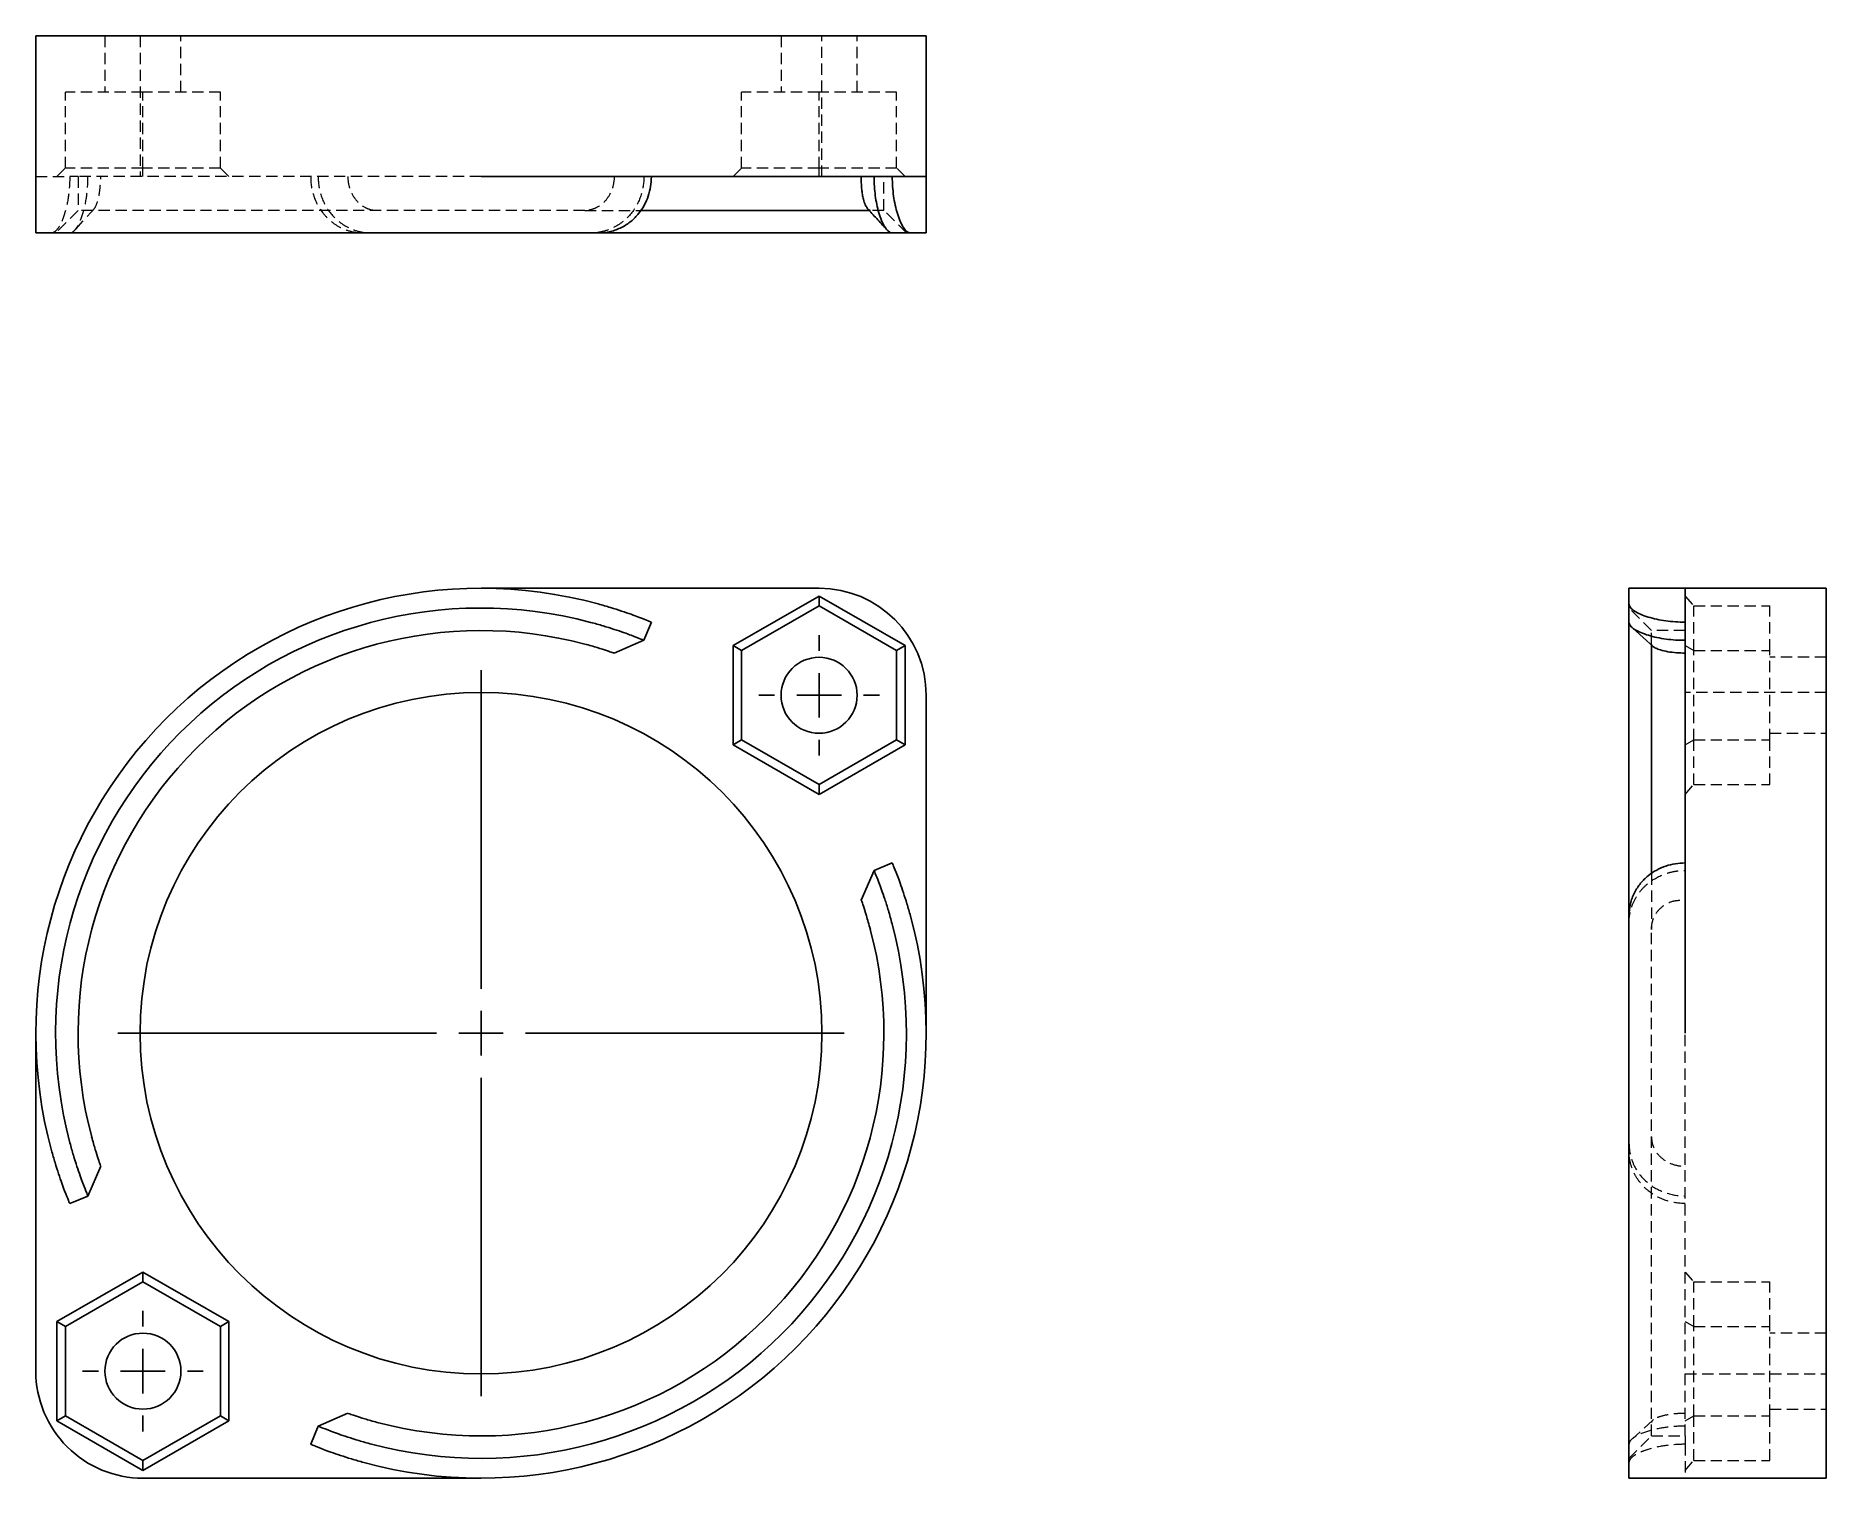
# Model space of a CAD drawing. Header units: millimetres. Extents: x 33 to 234, y 7 to 169.
import ezdxf

# ---------------------------------------------------------------- set-up
doc = ezdxf.new("R2010")
doc.units = ezdxf.units.MM
doc.linetypes.add('HIDDEN', pattern=[1.905, 1.27, -0.635])
doc.layers.add('10', color=7, linetype='Continuous')

# ---------------------------------------------------------------- blocks, each defined once
blk = doc.blocks.new('SW_CENTERMARKSYMBOL_0')
at = {"layer": '10', "color": 0}
for p, q in [((0, 5), (0, 40.79)), ((0, 0), (0, 2.5)), ((-5, 0), (-40.79, 0)), ((0, 0), (-2.5, 0)), ((0, 0), (0, -2.5)), ((0, 0), (2.5, 0)), ((5, 0), (40.79, 0)), ((0, -5), (0, -40.79))]:
    blk.add_line(p, q, dxfattribs=at)
blk = doc.blocks.new('SW_CENTERMARKSYMBOL_1')
at = {"layer": '10', "color": 0}
for p, q in [((0, 5), (0, 6.77)), ((0, 0), (0, 2.5)), ((-5, 0), (-6.77, 0)), ((0, 0), (-2.5, 0)), ((0, 0), (0, -2.5)), ((0, 0), (2.5, 0)), ((5, 0), (6.77, 0)), ((0, -5), (0, -6.77))]:
    blk.add_line(p, q, dxfattribs=at)
blk = doc.blocks.new('SW_CENTERMARKSYMBOL_2')
at = {"layer": '10', "color": 0}
for p, q in [((0, 5), (0, 6.77)), ((0, 0), (0, 2.5)), ((-5, 0), (-6.77, 0)), ((0, 0), (-2.5, 0)), ((0, 0), (0, -2.5)), ((0, 0), (2.5, 0)), ((5, 0), (6.77, 0)), ((0, -5), (0, -6.77))]:
    blk.add_line(p, q, dxfattribs=at)

msp = doc.modelspace()

# ---------------------------------------------------------------- linework, layer by layer
at = {"color": 7, "linetype": 'Continuous', "lineweight": 25}
for p, q in [((33, 169.08), (33, 153.25)), ((83, 169.08), (33, 169.08)), ((83, 169.08), (120.97, 169.08)), ((133, 169.08), (120.97, 169.08)), ((133, 169.08), (133, 153.25)), ((33, 153.25), (33, 146.93)), ((83, 153.25), (120.97, 153.25)), ((102.13, 153.25), (102.13, 153.22)), ((133, 153.25), (120.97, 153.25)), ((125.71, 153.22), (125.71, 153.25)), ((127.15, 153.22), (127.15, 153.25)), ((129.19, 153.25), (129.19, 153.22)), ((133, 146.93), (133, 153.25)), ((100.96, 149.46), (126.65, 149.46)), ((96.16, 146.93), (33, 146.93)), ((96.16, 146.93), (129.17, 146.93)), ((131.24, 146.93), (129.17, 146.93)), ((133, 146.93), (131.24, 146.93)), ((83, 107), (120.97, 107)), ((218.25, 107), (211.93, 107)), ((211.93, 105.24), (211.93, 107)), ((218.25, 94.97), (218.25, 107)), ((234.08, 107), (218.25, 107)), ((234.08, 94.97), (234.08, 107)), ((120.97, 106.12), (111.32, 100.55)), ((120.97, 105.02), (112.27, 100)), ((120.97, 106.12), (120.97, 105.02)), ((130.63, 100.55), (120.97, 106.12)), ((129.68, 100), (120.97, 105.02)), ((211.93, 103.17), (211.93, 105.24)), ((101.29, 101.15), (102.13, 103.19)), ((211.93, 103.17), (211.93, 70.18)), ((218.25, 103.19), (218.22, 103.19)), ((97.95, 99.71), (101.29, 101.15)), ((111.32, 100.55), (112.27, 100)), ((111.32, 100.55), (111.32, 89.4)), ((130.63, 100.55), (129.68, 100)), ((130.63, 89.4), (130.63, 100.55)), ((212.36, 102.52), (214.68, 100.41)), ((214.46, 100.65), (214.46, 74.95)), ((218.25, 101.15), (218.22, 101.15)), ((112.27, 100), (112.27, 89.95)), ((129.68, 89.95), (129.68, 100)), ((218.25, 99.71), (218.22, 99.71)), ((133, 57), (133, 94.97)), ((218.25, 57), (218.25, 94.97)), ((234.08, 57), (234.08, 94.97)), ((111.32, 89.4), (112.27, 89.95)), ((111.32, 89.4), (120.97, 83.83)), ((112.27, 89.95), (120.97, 84.93)), ((120.97, 84.93), (129.68, 89.95)), ((120.97, 83.83), (130.63, 89.4)), ((130.63, 89.4), (129.68, 89.95)), ((120.97, 83.83), (120.97, 84.93)), ((125.71, 71.95), (127.15, 75.29)), ((129.19, 76.13), (127.15, 75.29)), ((218.25, 76.13), (218.22, 76.13)), ((211.93, 7), (211.93, 70.16)), ((33, 57), (33, 19.03)), ((234.08, 7), (234.08, 57)), ((40.29, 42.05), (38.85, 38.71)), ((38.85, 38.71), (36.81, 37.87)), ((45.03, 30.17), (35.37, 24.6)), ((45.03, 30.17), (45.03, 29.07)), ((54.68, 24.6), (45.03, 30.17)), ((45.03, 29.07), (36.32, 24.05)), ((53.73, 24.05), (45.03, 29.07)), ((35.37, 24.6), (35.37, 13.45)), ((35.37, 24.6), (36.32, 24.05)), ((54.68, 24.6), (53.73, 24.05)), ((54.68, 13.45), (54.68, 24.6)), ((36.32, 24.05), (36.32, 14)), ((53.73, 14), (53.73, 24.05)), ((68.05, 14.29), (64.71, 12.85)), ((35.37, 13.45), (36.32, 14)), ((35.37, 13.45), (45.03, 7.88)), ((36.32, 14), (45.03, 8.98)), ((45.03, 8.98), (53.73, 14)), ((45.03, 7.88), (54.68, 13.45)), ((54.68, 13.45), (53.73, 14)), ((64.71, 12.85), (63.87, 10.81)), ((45.03, 7.88), (45.03, 8.98)), ((83, 7), (45.03, 7)), ((211.93, 7), (218.25, 7)), ((234.08, 7), (218.25, 7))]:
    msp.add_line(p, q, dxfattribs=at)
at = {"color": 7, "linetype": 'HIDDEN', "lineweight": 18}
for p, q in [((40.75, 169.08), (40.75, 162.75)), ((44.71, 169.08), (44.71, 153.25)), ((49.3, 162.75), (49.3, 169.08)), ((116.7, 169.08), (116.7, 162.75)), ((121.29, 153.25), (121.29, 169.08)), ((125.25, 162.75), (125.25, 169.08)), ((45.03, 162.75), (36.32, 162.75)), ((36.32, 154.2), (36.32, 162.75)), ((53.73, 162.75), (45.03, 162.75)), ((45.03, 154.2), (45.03, 162.75)), ((53.73, 154.2), (53.73, 162.75)), ((120.97, 162.75), (112.27, 162.75)), ((112.27, 154.2), (112.27, 162.75)), ((120.97, 154.2), (120.97, 162.75)), ((129.68, 162.75), (120.97, 162.75)), ((129.68, 154.2), (129.68, 162.75)), ((33, 153.25), (36.81, 153.25)), ((35.37, 153.25), (36.32, 154.2)), ((45.03, 154.2), (36.32, 154.2)), ((36.81, 153.25), (36.81, 153.22)), ((37.75, 153.25), (36.81, 153.25)), ((83, 153.25), (37.75, 153.25)), ((37.75, 153.25), (37.75, 149.46)), ((38.85, 153.22), (38.85, 153.25)), ((40.29, 153.22), (40.29, 153.25)), ((45.03, 153.25), (45.03, 154.2)), ((53.73, 154.2), (45.03, 154.2)), ((54.68, 153.25), (53.73, 154.2)), ((63.87, 153.25), (63.87, 153.22)), ((64.71, 153.25), (64.71, 153.22)), ((68.05, 153.25), (68.05, 153.22)), ((97.95, 153.25), (97.95, 153.22)), ((101.29, 153.25), (101.29, 153.22)), ((111.32, 153.25), (112.27, 154.2)), ((120.97, 154.2), (112.27, 154.2)), ((120.97, 153.25), (120.97, 154.2)), ((129.68, 154.2), (120.97, 154.2)), ((128.25, 149.46), (128.25, 153.25)), ((130.63, 153.25), (129.68, 154.2)), ((37.75, 149.46), (35.22, 146.93)), ((37.48, 147.36), (39.59, 149.68)), ((94.66, 149.46), (37.75, 149.46)), ((94.66, 149.46), (100.96, 149.46)), ((126.65, 149.46), (126.73, 149.46)), ((128.25, 149.46), (126.73, 149.46)), ((130.78, 146.93), (128.25, 149.46)), ((214.46, 102.25), (211.93, 104.78)), ((218.25, 106.12), (219.2, 105.02)), ((219.2, 100), (219.2, 105.02)), ((219.2, 105.02), (227.75, 105.02)), ((227.75, 100), (227.75, 105.02)), ((214.46, 100.73), (214.46, 102.25)), ((218.25, 102.25), (214.46, 102.25)), ((214.58, 100.51), (214.46, 100.73)), ((214.46, 100.73), (214.46, 100.65)), ((218.25, 100.55), (219.2, 100)), ((219.2, 100), (227.75, 100)), ((219.2, 89.95), (219.2, 100)), ((227.75, 89.95), (227.75, 100)), ((234.08, 99.25), (227.75, 99.25)), ((234.08, 95.29), (218.25, 95.29)), ((227.75, 90.7), (234.08, 90.7)), ((218.25, 89.4), (219.2, 89.95)), ((219.2, 89.95), (227.75, 89.95)), ((219.2, 84.93), (219.2, 89.95)), ((227.75, 84.93), (227.75, 89.95)), ((218.25, 83.83), (219.2, 84.93)), ((219.2, 84.93), (227.75, 84.93)), ((214.46, 74.95), (214.46, 68.66)), ((218.22, 75.29), (218.25, 75.29)), ((218.22, 71.95), (218.25, 71.95)), ((214.46, 11.75), (214.46, 68.66)), ((218.25, 11.75), (218.25, 57)), ((218.22, 42.05), (218.25, 42.05)), ((218.22, 38.71), (218.25, 38.71)), ((218.25, 37.87), (218.22, 37.87)), ((218.25, 30.17), (219.2, 29.07)), ((219.2, 24.05), (219.2, 29.07)), ((219.2, 29.07), (227.75, 29.07)), ((227.75, 24.05), (227.75, 29.07)), ((218.25, 24.6), (219.2, 24.05)), ((219.2, 14), (219.2, 24.05)), ((219.2, 24.05), (227.75, 24.05)), ((227.75, 14), (227.75, 24.05)), ((234.08, 23.3), (227.75, 23.3)), ((218.25, 18.71), (234.08, 18.71)), ((218.25, 14.29), (218.22, 14.29)), ((227.75, 14.75), (234.08, 14.75)), ((214.58, 13.49), (212.36, 11.48)), ((214.68, 13.59), (214.62, 13.53)), ((218.25, 12.85), (218.22, 12.85)), ((218.25, 13.45), (219.2, 14)), ((219.2, 14), (227.75, 14)), ((219.2, 8.98), (219.2, 14)), ((227.75, 8.98), (227.75, 14)), ((211.93, 9.22), (214.46, 11.75)), ((214.46, 11.75), (218.25, 11.75)), ((218.25, 10.81), (218.22, 10.81)), ((218.25, 11.75), (218.25, 10.81)), ((218.25, 10.81), (218.25, 7)), ((218.25, 7.88), (219.2, 8.98)), ((219.2, 8.98), (227.75, 8.98))]:
    msp.add_line(p, q, dxfattribs=at)
at = {"color": 7, "linetype": 'Continuous', "lineweight": 25}
for centre, radius in [((120.97, 94.97), 4.27), ((83, 57), 38.29), ((45.03, 19.03), 4.27)]:
    msp.add_circle(centre, radius, dxfattribs=at)
for centre, radius, start, end in [((83, 57), 50, 74.7356, 195.2644), ((120.97, 94.97), 12.03, 0, 90), ((83, 57), 47.78, 75.0729, 194.9271), ((83, 57), 45.25, 75.0729, 194.9271), ((83, 57), 50, 254.7356, 15.2644), ((83, 57), 47.78, 255.0729, 14.927), ((83, 57), 45.25, 255.0729, 14.927), ((45.03, 19.03), 12.03, 179.9998, 270)]:
    msp.add_arc(centre, radius, start, end, dxfattribs=at)
at = {"color": 7, "linetype": 'HIDDEN', "lineweight": 18}
for points, knots in [([(36.81, 153.22), (36.81, 152.5), (36.76, 151.77), (36.57, 150.37), (36.42, 149.7), (36.14, 148.79), (36.04, 148.5), (35.81, 147.98), (35.69, 147.74), (35.43, 147.35), (35.29, 147.19), (35.03, 146.98), (34.89, 146.93), (34.76, 146.93)], [0, 0, 0, 0, 0.25, 0.25, 0.5, 0.5, 0.625, 0.625, 0.75, 0.75, 0.875, 0.875, 1, 1, 1, 1]), ([(36.83, 146.93), (36.96, 146.93), (37.09, 146.98), (37.36, 147.2), (37.49, 147.36), (37.87, 147.95), (38.1, 148.5), (38.48, 149.72), (38.62, 150.4), (38.81, 151.8), (38.85, 152.52), (38.85, 153.22)], [0, 0, 0, 0, 0.125, 0.125, 0.25, 0.25, 0.5, 0.5, 0.75, 0.75, 1, 1, 1, 1]), ([(39.27, 149.46), (39.34, 149.46), (39.41, 149.49), (39.54, 149.61), (39.61, 149.7), (39.8, 150.04), (39.91, 150.35), (40.1, 151.08), (40.17, 151.5), (40.26, 152.36), (40.29, 152.8), (40.29, 153.22)], [0, 0, 0, 0, 0.125, 0.125, 0.25, 0.25, 0.5, 0.5, 0.75, 0.75, 1, 1, 1, 1]), ([(63.87, 153.22), (63.87, 152.5), (63.98, 151.77), (64.45, 150.37), (64.81, 149.7), (65.55, 148.79), (65.83, 148.5), (66.47, 147.98), (66.82, 147.74), (67.6, 147.35), (68.02, 147.19), (68.9, 146.98), (69.37, 146.93), (69.84, 146.93)], [0, 0, 0, 0, 0.25, 0.25, 0.5, 0.5, 0.625, 0.625, 0.75, 0.75, 0.875, 0.875, 1, 1, 1, 1]), ([(64.71, 153.22), (64.71, 152.52), (64.82, 151.8), (65.29, 150.4), (65.64, 149.72), (66.63, 148.5), (67.27, 147.95), (68.43, 147.36), (68.85, 147.2), (69.74, 146.98), (70.21, 146.93), (70.69, 146.93)], [0, 0, 0, 0, 0.25, 0.25, 0.5, 0.5, 0.75, 0.75, 0.875, 0.875, 1, 1, 1, 1]), ([(68.05, 153.22), (68.05, 152.8), (68.11, 152.36), (68.39, 151.5), (68.61, 151.08), (69.17, 150.35), (69.52, 150.04), (70.15, 149.7), (70.37, 149.61), (70.84, 149.49), (71.09, 149.46), (71.34, 149.46)], [0, 0, 0, 0, 0.25, 0.25, 0.5, 0.5, 0.75, 0.75, 0.875, 0.875, 1, 1, 1, 1]), ([(97.95, 153.22), (97.95, 152.8), (97.88, 152.36), (97.61, 151.5), (97.39, 151.08), (96.83, 150.35), (96.48, 150.04), (95.85, 149.7), (95.63, 149.61), (95.16, 149.49), (94.91, 149.46), (94.66, 149.46)], [0, 0, 0, 0, 0.25, 0.25, 0.5, 0.5, 0.75, 0.75, 0.875, 0.875, 1, 1, 1, 1]), ([(101.29, 153.22), (101.29, 152.52), (101.18, 151.8), (100.71, 150.4), (100.36, 149.72), (99.37, 148.5), (98.73, 147.95), (97.57, 147.36), (97.15, 147.2), (96.26, 146.98), (95.79, 146.93), (95.31, 146.93)], [0, 0, 0, 0, 0.25, 0.25, 0.5, 0.5, 0.75, 0.75, 0.875, 0.875, 1, 1, 1, 1]), ([(126.73, 149.46), (126.62, 149.47), (126.5, 149.48), (126.39, 149.69), (126.37, 149.72)], [0, 0, 0, 0, 0.854151, 1, 1, 1, 1]), ([(211.93, 69.31), (211.93, 69.81), (211.99, 70.31), (212.23, 71.24), (212.4, 71.67), (212.82, 72.46), (213.07, 72.81), (213.6, 73.42), (213.89, 73.69), (214.8, 74.4), (215.45, 74.73), (216.46, 75.06), (216.8, 75.15), (217.51, 75.26), (217.86, 75.29), (218.22, 75.29)], [0, 0, 0, 0, 0.125, 0.125, 0.25, 0.25, 0.375, 0.375, 0.5, 0.5, 0.75, 0.75, 0.875, 0.875, 1, 1, 1, 1]), ([(214.46, 68.66), (214.46, 68.94), (214.49, 69.22), (214.62, 69.75), (214.72, 69.99), (215.06, 70.65), (215.37, 71), (216.06, 71.53), (216.43, 71.71), (217.02, 71.88), (217.22, 71.91), (217.52, 71.94), (217.62, 71.95), (217.73, 71.95), (217.75, 71.95), (217.77, 71.95), (217.77, 71.95), (217.8, 71.95), (217.81, 71.95), (217.86, 71.95), (217.91, 71.95), (218.04, 71.95), (218.13, 71.95), (218.22, 71.95)], [0, 0, 0, 0, 0.125, 0.125, 0.25, 0.25, 0.5, 0.5, 0.75, 0.75, 0.875, 0.875, 0.9375, 0.9375, 0.945312, 0.945312, 0.949219, 0.949219, 0.953125, 0.953125, 0.96875, 0.96875, 1, 1, 1, 1]), ([(211.93, 44.69), (211.93, 44.21), (211.98, 43.74), (212.2, 42.85), (212.36, 42.43), (212.95, 41.27), (213.5, 40.63), (214.72, 39.64), (215.4, 39.29), (216.8, 38.82), (217.52, 38.71), (218.22, 38.71)], [0, 0, 0, 0, 0.125, 0.125, 0.25, 0.25, 0.5, 0.5, 0.75, 0.75, 1, 1, 1, 1]), ([(214.46, 45.34), (214.46, 45.09), (214.49, 44.84), (214.61, 44.37), (214.7, 44.15), (215.04, 43.52), (215.35, 43.17), (216.08, 42.61), (216.5, 42.39), (217.36, 42.11), (217.8, 42.05), (218.22, 42.05)], [0, 0, 0, 0, 0.125, 0.125, 0.25, 0.25, 0.5, 0.5, 0.75, 0.75, 1, 1, 1, 1]), ([(218.22, 37.87), (217.5, 37.87), (216.77, 37.98), (215.37, 38.45), (214.7, 38.81), (213.79, 39.55), (213.5, 39.83), (212.98, 40.47), (212.74, 40.82), (212.35, 41.6), (212.19, 42.02), (211.98, 42.9), (211.93, 43.37), (211.93, 43.84)], [0, 0, 0, 0, 0.25, 0.25, 0.5, 0.5, 0.625, 0.625, 0.75, 0.75, 0.875, 0.875, 1, 1, 1, 1]), ([(218.22, 14.29), (217.8, 14.29), (217.36, 14.26), (216.5, 14.17), (216.08, 14.1), (215.35, 13.91), (215.04, 13.8), (214.7, 13.61), (214.61, 13.54), (214.49, 13.41), (214.46, 13.34), (214.46, 13.27)], [0, 0, 0, 0, 0.25, 0.25, 0.5, 0.5, 0.75, 0.75, 0.875, 0.875, 1, 1, 1, 1]), ([(218.22, 12.85), (217.52, 12.85), (216.8, 12.81), (215.4, 12.62), (214.72, 12.48), (213.5, 12.1), (212.95, 11.87), (212.36, 11.49), (212.2, 11.36), (211.98, 11.09), (211.93, 10.96), (211.93, 10.83)], [0, 0, 0, 0, 0.25, 0.25, 0.5, 0.5, 0.75, 0.75, 0.875, 0.875, 1, 1, 1, 1]), ([(218.22, 10.81), (217.5, 10.81), (216.77, 10.76), (215.37, 10.57), (214.7, 10.42), (213.79, 10.14), (213.5, 10.04), (212.98, 9.81), (212.74, 9.69), (212.35, 9.43), (212.19, 9.29), (211.98, 9.03), (211.93, 8.89), (211.93, 8.76)], [0, 0, 0, 0, 0.25, 0.25, 0.5, 0.5, 0.625, 0.625, 0.75, 0.75, 0.875, 0.875, 1, 1, 1, 1])]:
    msp.add_open_spline(points, degree=3, knots=knots, dxfattribs=at)
at = {"color": 7, "linetype": 'Continuous', "lineweight": 25}
for points, knots in [([(102.13, 153.22), (102.13, 152.5), (102.02, 151.77), (101.55, 150.37), (101.19, 149.7), (100.45, 148.79), (100.17, 148.5), (99.53, 147.98), (99.18, 147.74), (98.4, 147.35), (97.98, 147.19), (97.1, 146.98), (96.63, 146.93), (96.16, 146.93)], [0, 0, 0, 0, 0.25, 0.25, 0.5, 0.5, 0.625, 0.625, 0.75, 0.75, 0.875, 0.875, 1, 1, 1, 1]), ([(126.37, 149.72), (126.3, 149.83), (126.14, 150.06), (125.96, 150.63), (125.83, 151.23), (125.75, 151.81), (125.72, 152.32), (125.71, 152.65), (125.71, 152.83), (125.71, 153), (125.71, 153.13), (125.71, 153.22)], [0, 0, 0, 0, 0.188268, 0.396571, 0.541754, 0.681132, 0.818002, 0.886902, 0.908905, 0.939266, 1, 1, 1, 1]), ([(129.17, 146.93), (129.04, 146.93), (128.9, 146.99), (128.62, 147.23), (128.48, 147.4), (128.22, 147.82), (128.1, 148.07), (127.87, 148.6), (127.77, 148.89), (127.5, 149.8), (127.37, 150.45), (127.24, 151.46), (127.2, 151.8), (127.16, 152.51), (127.15, 152.86), (127.15, 153.22)], [0, 0, 0, 0, 0.125, 0.125, 0.25, 0.25, 0.375, 0.375, 0.5, 0.5, 0.75, 0.75, 0.875, 0.875, 1, 1, 1, 1]), ([(129.19, 153.22), (129.19, 152.5), (129.24, 151.77), (129.43, 150.37), (129.58, 149.7), (129.86, 148.79), (129.96, 148.5), (130.19, 147.98), (130.31, 147.74), (130.57, 147.35), (130.71, 147.19), (130.97, 146.98), (131.11, 146.93), (131.24, 146.93)], [0, 0, 0, 0, 0.25, 0.25, 0.5, 0.5, 0.625, 0.625, 0.75, 0.75, 0.875, 0.875, 1, 1, 1, 1]), ([(126.37, 149.7), (126.73, 149.31), (127.44, 148.54), (128.15, 147.76), (128.51, 147.38)], [0, 0, 0, 0, 0.500026, 1, 1, 1, 1]), ([(102.13, 103.19), (102.13, 103.19), (102.02, 103.24), (101.55, 103.43), (101.19, 103.58), (100.45, 103.86), (100.17, 103.96), (99.53, 104.19), (99.18, 104.31), (98.4, 104.57), (97.98, 104.71), (97.1, 104.97), (96.63, 105.11), (96.16, 105.24)], [0, 0, 0, 0, 0.25, 0.25, 0.5, 0.5, 0.625, 0.625, 0.75, 0.75, 0.875, 0.875, 1, 1, 1, 1]), ([(218.22, 103.19), (217.5, 103.19), (216.77, 103.24), (215.37, 103.43), (214.7, 103.58), (213.79, 103.86), (213.5, 103.96), (212.98, 104.19), (212.74, 104.31), (212.35, 104.57), (212.19, 104.71), (211.98, 104.97), (211.93, 105.11), (211.93, 105.24)], [0, 0, 0, 0, 0.25, 0.25, 0.5, 0.5, 0.625, 0.625, 0.75, 0.75, 0.875, 0.875, 1, 1, 1, 1]), ([(101.29, 101.15), (101.29, 101.15), (101.18, 101.19), (100.71, 101.38), (100.36, 101.52), (99.37, 101.9), (98.73, 102.13), (97.57, 102.51), (97.15, 102.64), (96.26, 102.91), (95.79, 103.04), (95.31, 103.17)], [0, 0, 0, 0, 0.25, 0.25, 0.5, 0.5, 0.75, 0.75, 0.875, 0.875, 1, 1, 1, 1]), ([(218.22, 101.15), (217.52, 101.15), (216.8, 101.19), (215.4, 101.38), (214.72, 101.52), (213.5, 101.9), (212.95, 102.13), (212.36, 102.51), (212.2, 102.64), (211.98, 102.91), (211.93, 103.04), (211.93, 103.17)], [0, 0, 0, 0, 0.25, 0.25, 0.5, 0.5, 0.75, 0.75, 0.875, 0.875, 1, 1, 1, 1]), ([(97.95, 99.71), (97.95, 99.71), (97.88, 99.74), (97.61, 99.83), (97.39, 99.9), (96.83, 100.09), (96.48, 100.2), (95.85, 100.39), (95.63, 100.46), (95.16, 100.59), (94.91, 100.66), (94.66, 100.73)], [0, 0, 0, 0, 0.25, 0.25, 0.5, 0.5, 0.75, 0.75, 0.875, 0.875, 1, 1, 1, 1]), ([(218.22, 99.71), (217.9, 99.72), (217.23, 99.74), (216.27, 99.86), (215.49, 100.04), (214.91, 100.26), (214.71, 100.4), (214.62, 100.47)], [0, 0, 0, 0, 0.208905, 0.427902, 0.652129, 0.832008, 1, 1, 1, 1]), ([(129.17, 69.31), (129.04, 69.81), (128.9, 70.31), (128.62, 71.24), (128.48, 71.67), (128.22, 72.46), (128.1, 72.81), (127.87, 73.42), (127.77, 73.69), (127.5, 74.4), (127.37, 74.73), (127.24, 75.06), (127.2, 75.15), (127.16, 75.26), (127.15, 75.29), (127.15, 75.29)], [0, 0, 0, 0, 0.125, 0.125, 0.25, 0.25, 0.375, 0.375, 0.5, 0.5, 0.75, 0.75, 0.875, 0.875, 1, 1, 1, 1]), ([(129.19, 76.13), (129.19, 76.13), (129.24, 76.02), (129.43, 75.55), (129.58, 75.19), (129.86, 74.45), (129.96, 74.17), (130.19, 73.53), (130.31, 73.18), (130.57, 72.4), (130.71, 71.98), (130.97, 71.1), (131.11, 70.63), (131.24, 70.16)], [0, 0, 0, 0, 0.25, 0.25, 0.5, 0.5, 0.625, 0.625, 0.75, 0.75, 0.875, 0.875, 1, 1, 1, 1]), ([(218.22, 76.13), (217.5, 76.13), (216.77, 76.02), (215.37, 75.55), (214.7, 75.19), (213.79, 74.45), (213.5, 74.17), (212.98, 73.53), (212.74, 73.18), (212.35, 72.4), (212.19, 71.98), (211.98, 71.1), (211.93, 70.63), (211.93, 70.16)], [0, 0, 0, 0, 0.25, 0.25, 0.5, 0.5, 0.625, 0.625, 0.75, 0.75, 0.875, 0.875, 1, 1, 1, 1]), ([(126.73, 68.66), (126.65, 68.94), (126.57, 69.22), (126.42, 69.75), (126.35, 69.99), (126.15, 70.65), (126.03, 71), (125.86, 71.53), (125.8, 71.71), (125.74, 71.88), (125.72, 71.91), (125.71, 71.94), (125.71, 71.95), (125.71, 71.95), (125.71, 71.95), (125.71, 71.95), (125.71, 71.95), (125.71, 71.95), (125.71, 71.95), (125.71, 71.95), (125.71, 71.95), (125.71, 71.95), (125.71, 71.95), (125.71, 71.95)], [0, 0, 0, 0, 0.125, 0.125, 0.25, 0.25, 0.5, 0.5, 0.75, 0.75, 0.875, 0.875, 0.9375, 0.9375, 0.945312, 0.945312, 0.949219, 0.949219, 0.953125, 0.953125, 0.96875, 0.96875, 1, 1, 1, 1]), ([(36.83, 44.69), (36.96, 44.21), (37.09, 43.74), (37.36, 42.85), (37.49, 42.43), (37.87, 41.27), (38.1, 40.63), (38.48, 39.64), (38.62, 39.29), (38.81, 38.82), (38.85, 38.71), (38.85, 38.71)], [0, 0, 0, 0, 0.125, 0.125, 0.25, 0.25, 0.5, 0.5, 0.75, 0.75, 1, 1, 1, 1]), ([(39.27, 45.34), (39.34, 45.09), (39.41, 44.84), (39.54, 44.37), (39.61, 44.15), (39.8, 43.52), (39.91, 43.17), (40.1, 42.61), (40.17, 42.39), (40.26, 42.11), (40.29, 42.05), (40.29, 42.05)], [0, 0, 0, 0, 0.125, 0.125, 0.25, 0.25, 0.5, 0.5, 0.75, 0.75, 1, 1, 1, 1]), ([(36.81, 37.87), (36.81, 37.87), (36.76, 37.98), (36.57, 38.45), (36.42, 38.81), (36.14, 39.55), (36.04, 39.83), (35.81, 40.47), (35.69, 40.82), (35.43, 41.6), (35.29, 42.02), (35.03, 42.9), (34.89, 43.37), (34.76, 43.84)], [0, 0, 0, 0, 0.25, 0.25, 0.5, 0.5, 0.625, 0.625, 0.75, 0.75, 0.875, 0.875, 1, 1, 1, 1]), ([(68.05, 14.29), (68.05, 14.29), (68.11, 14.26), (68.39, 14.17), (68.61, 14.1), (69.17, 13.91), (69.52, 13.8), (70.15, 13.61), (70.37, 13.54), (70.84, 13.41), (71.09, 13.34), (71.34, 13.27)], [0, 0, 0, 0, 0.25, 0.25, 0.5, 0.5, 0.75, 0.75, 0.875, 0.875, 1, 1, 1, 1]), ([(64.71, 12.85), (64.71, 12.85), (64.82, 12.81), (65.29, 12.62), (65.64, 12.48), (66.63, 12.1), (67.27, 11.87), (68.43, 11.49), (68.85, 11.36), (69.74, 11.09), (70.21, 10.96), (70.69, 10.83)], [0, 0, 0, 0, 0.25, 0.25, 0.5, 0.5, 0.75, 0.75, 0.875, 0.875, 1, 1, 1, 1]), ([(63.87, 10.81), (63.87, 10.81), (63.98, 10.76), (64.45, 10.57), (64.81, 10.42), (65.55, 10.14), (65.83, 10.04), (66.47, 9.81), (66.82, 9.69), (67.6, 9.43), (68.02, 9.29), (68.9, 9.03), (69.37, 8.89), (69.84, 8.76)], [0, 0, 0, 0, 0.25, 0.25, 0.5, 0.5, 0.625, 0.625, 0.75, 0.75, 0.875, 0.875, 1, 1, 1, 1])]:
    msp.add_open_spline(points, degree=3, knots=knots, dxfattribs=at)

# ---------------------------------------------------------------- block references
at = {"layer": '10'}
for name, p in [('SW_CENTERMARKSYMBOL_1', (120.97, 94.97)), ('SW_CENTERMARKSYMBOL_0', (83, 57)), ('SW_CENTERMARKSYMBOL_2', (45.03, 19.03))]:
    msp.add_blockref(name, p, dxfattribs=at)

doc.saveas('drawing.dxf')
